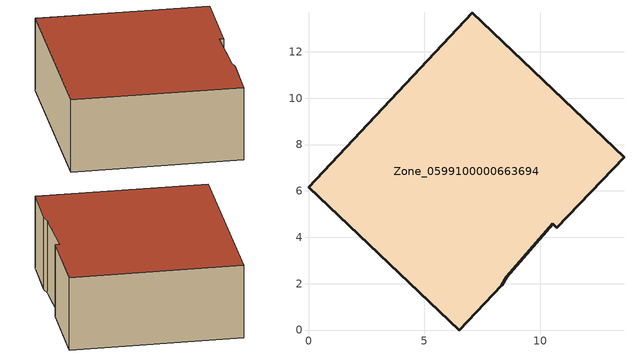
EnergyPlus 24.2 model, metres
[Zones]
Zone_0599100000663694
 floor ground (C_G): 8.56,2.3 8.32,1.92 6.49,0 0,6.16 7.05,13.67 13.6,7.45 10.71,4.42 10.54,4.58 z1.61
 wall outside (C_F): 10.71,4.42 13.6,7.45 7.05,13.67 0,6.16 6.49,0 8.32,1.92 8.56,2.3 10.54,4.58 10.71,4.42 z1.61:5.65
 roof outside (C_R): 8.32,1.92 8.56,2.3 10.54,4.58 10.71,4.42 13.6,7.45 7.05,13.67 0,6.16 6.49,0 z5.65
[BUILDING]
Pand.0599100000663694: North Axis=0; Terrain=City; Loads Convergence Tolerance Value=0.04; Temperature Convergence Tolerance Value=0.4; Solar Distribution=FullExterior; Maximum Number of Warmup Days=25; Minimum Number of Warmup Days=1
[Site:Location]
Rotterdam.The.Hague.AP_ZH_NLD Design_Conditions: Latitude=51.96; Longitude=4.45; Time Zone=1; Elevation=-4.5
[SITE:GROUNDTEMPERATURE:BUILDINGSURFACE]
18, 18, 18, 18, 18, 18, 18, 18, 18, 18, 18, 18
[MATERIAL] Thermal Absorptance=0.9; Solar Absorptance=0.7; Visible Absorptance=0.7
Name | Roughness | Thickness | Conductivity | Density | Specific Heat
G.D.1965 | MediumSmooth | 0.15 | 1 | 540 | 1210
F.D.1965 | Rough | 0.3 | 0.857143 | 1920 | 840
R.D.1965 | MediumRough | 0.2 | 0.08 | 1500 | 1000
[CONSTRUCTION]
C_G: G.D.1965
C_F: F.D.1965
C_R: R.D.1965
[ZONE]
Zone_0599100000663694: Type=1; Multiplier=1; Ceiling Height=Autocalculate; Volume=Autocalculate; Floor Area=autocalculate; Part of Total Floor Area=Yes
[ZONEINFILTRATION:DESIGNFLOWRATE]
Infil_Zone_0599100000663694: Zone or ZoneList or Space or SpaceList=Zone_0599100000663694; Schedule=AlwaysOn; Design Flow Rate Calculation Method=Flow/Area; Flow Rate per Floor Area=0.0042; Constant Term Coefficient=1; Temperature Term Coefficient=0; Velocity Term Coefficient=0; Velocity Squared Term Coefficient=0
[HVACTEMPLATE:ZONE:IDEALLOADSAIRSYSTEM]
Zone_0599100000663694: Maximum Heating Supply Air Temperature=50; Minimum Cooling Supply Air Temperature=13; Maximum Heating Supply Air Humidity Ratio=0.0156; Minimum Cooling Supply Air Humidity Ratio=0.0077; Heating Limit=NoLimit; Cooling Limit=NoLimit; Dehumidification Control Type=ConstantSensibleHeatRatio; Cooling Sensible Heat Ratio=0.7; Dehumidification Setpoint=60; Humidification Control Type=None; Humidification Setpoint=30; Outdoor Air Method=None; Outdoor Air Flow Rate per Person=0.00944; Outdoor Air Flow Rate per Zone Floor Area=0; Outdoor Air Flow Rate per Zone=0; Demand Controlled Ventilation Type=None; Outdoor Air Economizer Type=NoEconomizer; Heat Recovery Type=None; Sensible Heat Recovery Effectiveness=0.7; Latent Heat Recovery Effectiveness=0.65
[ZONECONTROL:THERMOSTAT]
ThermostatControl_Zone_0599100000663694: Zone or ZoneList=Zone_0599100000663694; Control Type Schedule=DualSetpointControlType; Control 1=Thermostat_Zone_0599100000663694; Temperature Difference Between Cutout And Setpoint=0
[THERMOSTATSETPOINT:DUALSETPOINT]
Thermostat_Zone_0599100000663694: Heating Setpoint Temperature Schedule=HeatingSetpoint_Zone_0599100000663694; Cooling Setpoint Temperature Schedule=CoolingSetpoint_Zone_0599100000663694
[SCHEDULE:COMPACT]
HeatingSetpoint_Zone_0599100000663694: Through: 12/31, For: AllDays, Until: 24:00, 21
CoolingSetpoint_Zone_0599100000663694: Through: 12/31, For: AllDays, Until: 24:00, 24
DualSetpointControlType: Through: 12/31, For: AllDays, Until: 24:00, 4
AlwaysOn: Through: 12/31, For: AllDays, Until: 24:00, 1
